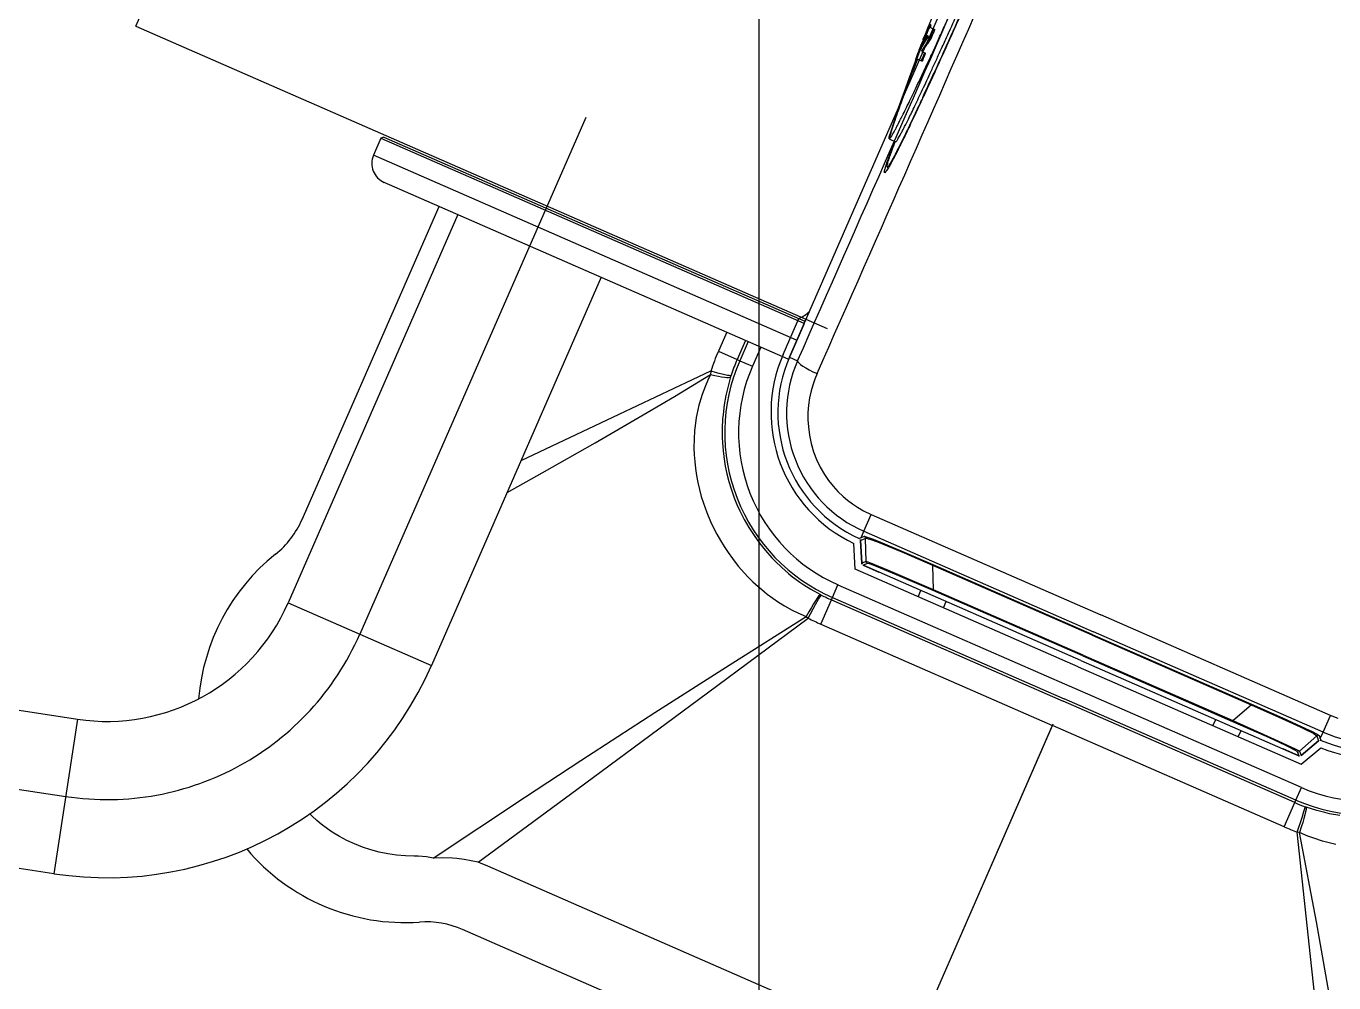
# Model space of a CAD drawing. Header units: millimetres. Extents: x 1145859089 to 1147511753, y -1047484727 to -1047247487.
# Drawn here: x 1146004981.5 to 1146005265.9, y -1047431340.1 to -1047431132 of the extents above; entities that cross this region are included whole.
import ezdxf
from ezdxf.xclip import XClip

# ---------------------------------------------------------------- set-up
doc = ezdxf.new("R2010")
doc.units = ezdxf.units.MM
doc.header["$LTSCALE"] = 100
doc.header["$MEASUREMENT"] = 0
doc.header["$XCLIPFRAME"] = 2
doc.linetypes.add('단지배치도$0$CENTER', pattern=[31, 30, -0.5, 0, -0.5])
doc.layers.get('0').update_dxf_attribs({"linetype": 'CONTINUOUS'})
doc.layers.add('XREF', color=135, linetype='CONTINUOUS')
doc.layers.add('단지배치도$0$W240910', color=135, linetype='CONTINUOUS')

# ---------------------------------------------------------------- blocks, each defined once
blk = doc.blocks.new('단지배치도$0$zw$9902')
at = {"layer": '단지배치도$0$W240910', "ltscale": 5}
blk.add_line((67000.06, -51499.98), (67000.06, -67681.69), dxfattribs=at)
at = {"layer": '단지배치도$0$W240910', "linetype": 'ByBlock', "ltscale": 20}
for p, q in [((66864.54, -59762.76), (66934.67, -59602.42)), ((67020.72, -59802.69), (67086.84, -59651.52)), ((66864.54, -59762.76), (67014.89, -59828.51)), ((67036.9, -59762.83), (67036.2, -59764.57)), ((67036.92, -59764.89), (67036.23, -59764.59)), ((67036.77, -59763.64), (67036.57, -59764.15)), ((67036.57, -59764.15), (67036.66, -59764.19)), ((67036.83, -59763.49), (67036.77, -59763.64)), ((67037.07, -59762.9), (67036.83, -59763.49)), ((67036.9, -59762.83), (67038.32, -59763.45)), ((67037.36, -59762.31), (67037.11, -59762.92)), ((67037.34, -59763.01), (67037.55, -59762.5)), ((67037.81, -59764.72), (67037.6, -59764.63)), ((67041.44, -59763.93), (67041.48, -59763.85)), ((67042.15, -59764.19), (67041.49, -59765.67)), ((67042.83, -59762.67), (67042.15, -59764.19)), ((67035.41, -59766.57), (67034.86, -59767.96)), ((67035.13, -59767.4), (67035.18, -59767.26)), ((67035.2, -59767.49), (67035.36, -59767.56)), ((67035.61, -59766.05), (67035.41, -59766.57)), ((67036.13, -59764.84), (67036.34, -59764.94)), ((67037.02, -59765.78), (67037.23, -59765.87)), ((67040.83, -59767.11), (67040.2, -59768.52)), ((67041.49, -59765.67), (67040.83, -59767.11)), ((67034.36, -59769.86), (67033.77, -59771.39)), ((67034.09, -59770.16), (67034.22, -59770.22)), ((67034.36, -59769.68), (67034.31, -59769.83)), ((67034.31, -59769.83), (67034.32, -59769.8)), ((67035.51, -59770.36), (67034.31, -59769.83)), ((67034.76, -59768.66), (67034.72, -59768.77)), ((67034.85, -59768.45), (67034.76, -59768.66)), ((67034.8, -59768.34), (67034.85, -59768.21)), ((67034.94, -59768.5), (67034.85, -59768.45)), ((67035.04, -59767.66), (67035.05, -59767.63)), ((67035.45, -59768.22), (67036.29, -59768.58)), ((67035.57, -59769.8), (67035.78, -59769.89)), ((67035.59, -59767.89), (67035.8, -59767.98)), ((67039.58, -59769.89), (67038.97, -59771.23)), ((67040.2, -59768.52), (67039.58, -59769.89)), ((67033.07, -59773.23), (67032.4, -59775.03)), ((67033.77, -59771.39), (67033.07, -59773.23)), ((67038.37, -59772.54), (67037.79, -59773.81)), ((67038.97, -59771.23), (67038.37, -59772.54)), ((67032.4, -59775.03), (67031.74, -59776.82)), ((67037.21, -59775.06), (67036.65, -59776.27)), ((67037.79, -59773.81), (67037.21, -59775.06)), ((67031.11, -59778.57), (67030.5, -59780.29)), ((67031.74, -59776.82), (67031.11, -59778.57)), ((67035.57, -59778.61), (67035.04, -59779.74)), ((67036.11, -59777.46), (67035.57, -59778.61)), ((67036.65, -59776.27), (67036.11, -59777.46)), ((67030.5, -59780.29), (67029.9, -59782.05)), ((67034.19, -59781.55), (67033.78, -59782.43)), ((67034.61, -59780.65), (67034.19, -59781.55)), ((67035.04, -59779.74), (67034.61, -59780.65)), ((67029.3, -59783.85), (67028.74, -59785.61)), ((67029.9, -59782.05), (67029.3, -59783.85)), ((67032.98, -59784.11), (67032.59, -59784.93)), ((67033.37, -59783.28), (67032.98, -59784.11)), ((67033.78, -59782.43), (67033.37, -59783.28)), ((66917.84, -59787.13), (66916.24, -59790.79)), ((66918.5, -59786.87), (66917.84, -59787.13)), ((66917.84, -59787.13), (67009.83, -59827.36)), ((66918.5, -59786.87), (67010.03, -59826.9)), ((67028.38, -59787.25), (67029.77, -59787.86)), ((67028.74, -59785.61), (67028.54, -59786.27)), ((67031.48, -59787.22), (67031.2, -59787.79)), ((67031.84, -59786.48), (67031.48, -59787.22)), ((67032.21, -59785.71), (67031.84, -59786.48)), ((67032.59, -59784.93), (67032.21, -59785.71)), ((67029.59, -59787.79), (67029.6, -59787.78)), ((67030.15, -59789.91), (67029.91, -59790.39)), ((67030.4, -59789.41), (67030.15, -59789.91)), ((67030.66, -59788.89), (67030.4, -59789.41)), ((67030.93, -59788.35), (67030.66, -59788.89)), ((67031.2, -59787.79), (67030.93, -59788.35)), ((67008.22, -59831.03), (66916.24, -59790.79)), ((67028.44, -59793.14), (67028.36, -59793.28)), ((67028.52, -59793), (67028.44, -59793.14)), ((67028.61, -59792.85), (67028.52, -59793)), ((67028.7, -59792.69), (67028.61, -59792.85)), ((67028.83, -59792.44), (67028.7, -59792.69)), ((67028.98, -59792.17), (67028.83, -59792.44)), ((67029.13, -59791.89), (67028.98, -59792.17)), ((67029.28, -59791.59), (67029.13, -59791.89)), ((67029.45, -59791.28), (67029.28, -59791.59)), ((67029.67, -59790.84), (67029.45, -59791.28)), ((67029.91, -59790.39), (67029.67, -59790.84)), ((67027.77, -59794.21), (67027.76, -59794.22)), ((67027.76, -59794.22), (67027.76, -59794.22)), ((67027.78, -59794.2), (67027.77, -59794.21)), ((67027.8, -59794.18), (67027.78, -59794.2)), ((67027.81, -59794.16), (67027.8, -59794.18)), ((67027.83, -59794.14), (67027.81, -59794.16)), ((67027.84, -59794.11), (67027.83, -59794.14)), ((67027.86, -59794.09), (67027.84, -59794.11)), ((67027.88, -59794.06), (67027.86, -59794.09)), ((67027.91, -59794.02), (67027.88, -59794.06)), ((67027.93, -59793.99), (67027.91, -59794.02)), ((67027.95, -59793.95), (67027.93, -59793.99)), ((67027.98, -59793.91), (67027.95, -59793.95)), ((67027.96, -59793.4), (67028.22, -59793.51)), ((67028, -59793.87), (67027.98, -59793.91)), ((67028.03, -59793.83), (67028, -59793.87)), ((67028.06, -59793.78), (67028.03, -59793.83)), ((67028.09, -59793.74), (67028.06, -59793.78)), ((67028.12, -59793.69), (67028.09, -59793.74)), ((67028.15, -59793.63), (67028.12, -59793.69)), ((67028.22, -59793.52), (67028.15, -59793.63)), ((67028.29, -59793.4), (67028.22, -59793.52)), ((67028.36, -59793.28), (67028.29, -59793.4)), ((67006.42, -59835.15), (66918.56, -59796.72)), ((66934.59, -59803.73), (66897.66, -59888.17)), ((66900.69, -59870.01), (66930.47, -59801.93)), ((67006.7, -59834.76), (67020.72, -59802.69)), ((66965.74, -59817.36), (66928.81, -59901.79)), ((67005.32, -59834.16), (67008.74, -59826.34)), ((66993.04, -59829.3), (66991.23, -59833.45)), ((67009.84, -59827.59), (67006.7, -59834.76)), ((66997.13, -59831.09), (66995.32, -59835.24)), ((66997.72, -59831.34), (66995.9, -59835.5)), ((67000.46, -59832.54), (66998.64, -59836.7)), ((66991.23, -59833.45), (66995.32, -59835.24)), ((66995.32, -59835.24), (66995.9, -59835.5)), ((66995.9, -59835.5), (66998.64, -59836.7)), ((67006.7, -59834.76), (67008.46, -59835.53)), ((66969.65, -59847.13), (66989.59, -59837.73)), ((66981.68, -59843.25), (66989.53, -59838.52)), ((66989.53, -59838.52), (66988.94, -59839.71)), ((66989.59, -59837.73), (66989.53, -59838.52)), ((66994.01, -59838.66), (66993.9, -59839.02)), ((67012.7, -59838.3), (67012.2, -59839.53)), ((66988.4, -59840.93), (66987.69, -59842.81)), ((66988.94, -59839.71), (66988.4, -59840.93)), ((66993.33, -59841.01), (66992.86, -59843.04)), ((66993.9, -59839.02), (66993.33, -59841.01)), ((67011.77, -59840.78), (67011.41, -59842.05)), ((67012.2, -59839.53), (67011.77, -59840.78)), ((66975.71, -59846.78), (66981.68, -59843.25)), ((66987.69, -59842.81), (66987.1, -59844.75)), ((66992.86, -59843.04), (66992.5, -59845.09)), ((67011.08, -59843.6), (67010.85, -59845.16)), ((67011.41, -59842.05), (67011.08, -59843.6)), ((66948.33, -59857.17), (66969.65, -59847.13)), ((66964.41, -59853.36), (66975.71, -59846.78)), ((66986.54, -59847.18), (66986.42, -59847.83)), ((66986.98, -59845.2), (66986.54, -59847.18)), ((66987.1, -59844.75), (66986.98, -59845.2)), ((66992.24, -59847.16), (66992.16, -59848.17)), ((66992.5, -59845.09), (66992.24, -59847.16)), ((67010.72, -59846.74), (67010.71, -59848.32)), ((67010.85, -59845.16), (67010.72, -59846.74)), ((66986.16, -59849.68), (66986.06, -59850.65)), ((66986.42, -59847.83), (66986.16, -59849.68)), ((66992.16, -59848.17), (66992.06, -59850.23)), ((67010.71, -59848.32), (67010.8, -59849.9)), ((67010.8, -59849.9), (67011.03, -59851.72)), ((66985.94, -59852.53), (66985.92, -59854.44)), ((66986.06, -59850.65), (66985.94, -59852.53)), ((66992.06, -59850.23), (66992.07, -59852.29)), ((66992.07, -59852.29), (66992.12, -59853.32)), ((67011.03, -59851.72), (67011.42, -59853.52)), ((66952.91, -59859.9), (66964.41, -59853.36)), ((66985.92, -59854.44), (66985.97, -59855.94)), ((66992.12, -59853.32), (66992.26, -59855.12)), ((66992.26, -59855.12), (66992.48, -59856.91)), ((67011.42, -59853.52), (67011.94, -59855.28)), ((67011.94, -59855.28), (67012.6, -59857)), ((66985.97, -59855.94), (66986.08, -59857.45)), ((66986.08, -59857.45), (66986.25, -59858.96)), ((66992.48, -59856.91), (66992.74, -59858.41)), ((66992.74, -59858.41), (66993.09, -59860.08)), ((67012.6, -59857), (67013.39, -59858.65)), ((66494.01, -59859.19), (66851.83, -59913.45)), ((66945.27, -59864.17), (66952.91, -59859.9)), ((66986.25, -59858.96), (66986.48, -59860.46)), ((66986.48, -59860.46), (66986.77, -59861.99)), ((66993.09, -59860.08), (66993.51, -59861.74)), ((67013.39, -59858.65), (67014.31, -59860.24)), ((67014.31, -59860.24), (67015.2, -59861.53)), ((66986.77, -59861.99), (66987.12, -59863.51)), ((66987.12, -59863.51), (66987.52, -59865.02)), ((66993.51, -59861.74), (66994, -59863.38)), ((66994, -59863.38), (66994.69, -59865.33)), ((67015.2, -59861.53), (67016.17, -59862.76)), ((67016.17, -59862.76), (67017.22, -59863.93)), ((67017.22, -59863.93), (67018.35, -59865.01)), ((66987.52, -59865.02), (66987.99, -59866.51)), ((66987.99, -59866.51), (66988.7, -59868.5)), ((66994.69, -59865.33), (66995.27, -59866.76)), ((66995.27, -59866.76), (66995.91, -59868.17)), ((67018.35, -59865.01), (67019.34, -59865.86)), ((67019.34, -59865.86), (67020.38, -59866.64)), ((67020.38, -59866.64), (67021.47, -59867.37)), ((66988.7, -59868.5), (66989.52, -59870.45)), ((66995.91, -59868.17), (66996.84, -59870.01)), ((66996.84, -59870.01), (66997.87, -59871.79)), ((67021.47, -59867.37), (67022.82, -59868.15)), ((67022.82, -59868.15), (67024.48, -59868.97)), ((67022.89, -59872.6), (67024.48, -59868.97)), ((67024.48, -59868.96), (67074.42, -59890.8)), ((66989.52, -59870.45), (66990.19, -59871.87)), ((66990.19, -59871.87), (66990.9, -59873.24)), ((66997.87, -59871.79), (66998.99, -59873.53)), ((67022.29, -59873.99), (67022.89, -59872.6)), ((67022.89, -59872.6), (67072.83, -59894.44)), ((66990.9, -59873.24), (66991.66, -59874.6)), ((66991.66, -59874.6), (66992.47, -59875.91)), ((66998.99, -59873.53), (67000.19, -59875.2)), ((67000.19, -59875.2), (67001.48, -59876.8)), ((67021, -59880.86), (67020.71, -59875.26)), ((67022.29, -59873.99), (67021.88, -59874.15)), ((67022.59, -59874.42), (67022.18, -59874.58)), ((67022.18, -59874.57), (67022.44, -59879.54)), ((67022.43, -59879.54), (67022.18, -59874.58)), ((67022.91, -59873.74), (67022.29, -59873.99)), ((67023.21, -59874.17), (67022.59, -59874.42)), ((67022.95, -59873.74), (67022.91, -59873.74)), ((67023.09, -59873.76), (67022.95, -59873.74)), ((67023.46, -59873.87), (67023.09, -59873.76)), ((67023.24, -59874.16), (67023.21, -59874.17)), ((67023.36, -59879.18), (67023.21, -59874.17)), ((67023.34, -59874.16), (67023.24, -59874.16)), ((67023.49, -59874.18), (67023.34, -59874.16)), ((67024.73, -59874.33), (67023.46, -59873.87)), ((67023.92, -59874.29), (67023.49, -59874.18)), ((67024.47, -59874.47), (67023.92, -59874.29)), ((67025.9, -59874.99), (67024.47, -59874.47)), ((67026.07, -59874.85), (67024.73, -59874.33)), ((67027.14, -59875.47), (67025.9, -59874.99)), ((67031.18, -59876.97), (67026.07, -59874.85)), ((67031.18, -59877.14), (67027.14, -59875.47)), ((66992.47, -59875.91), (66993.34, -59877.22)), ((66993.34, -59877.22), (66994.27, -59878.51)), ((66994.27, -59878.51), (66995.57, -59880.15)), ((67001.48, -59876.8), (67002.86, -59878.35)), ((67002.86, -59878.35), (67003.57, -59879.09)), ((67037.95, -59879.89), (67031.18, -59876.97)), ((67037.88, -59880.05), (67031.18, -59877.14)), ((66995.57, -59880.15), (66996.95, -59881.72)), ((67003.57, -59879.09), (67005, -59880.46)), ((67005, -59880.46), (67006.49, -59881.76)), ((67069.49, -59902.06), (67021, -59880.86)), ((67023.36, -59879.18), (67022.43, -59879.54)), ((67023.66, -59879.61), (67022.73, -59879.98)), ((67022.73, -59879.97), (67026.12, -59881.45)), ((67070.09, -59900.69), (67022.73, -59879.98)), ((67023.41, -59879.19), (67023.36, -59879.18)), ((67023.62, -59879.26), (67023.41, -59879.19)), ((67024.37, -59879.54), (67023.62, -59879.26)), ((67023.68, -59879.61), (67023.66, -59879.61)), ((67023.76, -59879.62), (67023.68, -59879.61)), ((67024.29, -59879.77), (67023.76, -59879.62)), ((67025.6, -59880.25), (67024.29, -59879.77)), ((67028.21, -59881.12), (67024.37, -59879.54)), ((67026.48, -59880.6), (67025.6, -59880.25)), ((67029.97, -59882.03), (67026.48, -59880.6)), ((67038.03, -59885.3), (67028.21, -59881.12)), ((67037.95, -59879.89), (67037.88, -59880.05)), ((67072.5, -59895.19), (67037.88, -59880.05)), ((67038.03, -59885.3), (67037.88, -59880.05)), ((67072.57, -59895.03), (67037.95, -59879.89)), ((66996.95, -59881.72), (66997.67, -59882.48)), ((66997.67, -59882.48), (66998.76, -59883.57)), ((66998.76, -59883.57), (66999.9, -59884.61)), ((67006.49, -59881.76), (67007.09, -59882.25)), ((67007.09, -59882.25), (67008.93, -59883.63)), ((67008.93, -59883.63), (67009.79, -59884.22)), ((67009.79, -59884.22), (67011.32, -59885.19)), ((67037.96, -59885.46), (67029.97, -59882.03)), ((66999.9, -59884.61), (67000.68, -59885.28)), ((67000.68, -59885.28), (67001.87, -59886.24)), ((67001.87, -59886.24), (67003.09, -59887.15)), ((67011.32, -59885.19), (67013.41, -59886.37)), ((67013.02, -59887.39), (67013.5, -59886.61)), ((67013.41, -59886.37), (67013.62, -59886.48)), ((67013.5, -59886.61), (67013.59, -59886.5)), ((67013.59, -59886.5), (67013.62, -59886.48)), ((67015.82, -59887.52), (67016.05, -59886.99)), ((67016.05, -59886.99), (67017.25, -59884.24)), ((67016.05, -59886.99), (67066.44, -59909.03)), ((67017.25, -59884.24), (67067.65, -59906.28)), ((67034.68, -59886.84), (67035.28, -59885.46)), ((67038.03, -59885.3), (67037.96, -59885.46)), ((67070.52, -59899.7), (67037.96, -59885.46)), ((67070.6, -59899.54), (67038.03, -59885.3)), ((66897.66, -59888.17), (66928.81, -59901.79)), ((67003.09, -59887.15), (67004.32, -59887.99)), ((67004.32, -59887.99), (67005.59, -59888.78)), ((67005.59, -59888.78), (67007.31, -59889.74)), ((67007.31, -59889.74), (67008.53, -59890.36)), ((67010.76, -59891.48), (67012.36, -59888.54)), ((67012.36, -59888.54), (67013.02, -59887.39)), ((67013.52, -59892.79), (67015.82, -59887.52)), ((67015.82, -59887.52), (67066.21, -59909.56)), ((67040.17, -59889.24), (67040.78, -59887.86)), ((66846.72, -59947.07), (66487.59, -59892.6)), ((66988.88, -59907.74), (67010.76, -59891.48)), ((66993.59, -59901.68), (67010.33, -59891.15)), ((67008.53, -59890.36), (67010.33, -59891.15)), ((67010.33, -59891.15), (67010.76, -59891.48)), ((67124.35, -59912.64), (67074.41, -59890.8)), ((67013.52, -59892.79), (67063.91, -59914.83)), ((67072.5, -59895.19), (67107.11, -59910.34)), ((67072.57, -59895.03), (67107.19, -59910.17)), ((67122.76, -59916.27), (67072.83, -59894.44)), ((67070.09, -59900.69), (67117.45, -59921.4)), ((67070.52, -59899.7), (67103.08, -59913.94)), ((67070.59, -59899.54), (67103.16, -59913.78)), ((66977.41, -59912.03), (66993.59, -59901.68)), ((67069.49, -59902.06), (67117.98, -59923.27)), ((67118.04, -59928.32), (67067.64, -59906.28)), ((66960.44, -59928.79), (66988.88, -59907.74)), ((67116.6, -59931.6), (67066.21, -59909.56)), ((67116.84, -59931.07), (67066.44, -59909.03)), ((66961.32, -59922.48), (66977.41, -59912.03)), ((67103.16, -59913.78), (67107.11, -59910.34)), ((67107.19, -59910.17), (67107.11, -59910.34)), ((67107.11, -59910.34), (67113.8, -59913.28)), ((67107.19, -59910.17), (67113.92, -59913.16)), ((67122.76, -59916.27), (67124.35, -59912.64)), ((67126.07, -59913.32), (67124.35, -59912.64)), ((66851.82, -59913.45), (66846.72, -59947.07)), ((67032.95, -59985.61), (67063.91, -59914.83)), ((67032.95, -59985.61), (67063.91, -59914.83)), ((67032.95, -59985.61), (67063.91, -59914.83)), ((67032.95, -59985.61), (67063.91, -59914.83)), ((67033.12, -59985.22), (67064.08, -59914.44)), ((67033.12, -59985.22), (67064.08, -59914.44)), ((67033.12, -59985.22), (67064.08, -59914.44)), ((67033.12, -59985.22), (67064.08, -59914.44)), ((67114.3, -59936.87), (67063.91, -59914.83)), ((67098.81, -59914.89), (67099.41, -59913.51)), ((67103.16, -59913.78), (67103.08, -59913.94)), ((67103.08, -59913.94), (67111.03, -59917.48)), ((67103.16, -59913.78), (67112.9, -59918.16)), ((67113.8, -59913.28), (67117.77, -59915.11)), ((67113.92, -59913.16), (67118.94, -59915.47)), ((67117.77, -59915.11), (67118.96, -59915.69)), ((67118.94, -59915.47), (67120.24, -59916.1)), ((67104.31, -59917.29), (67104.91, -59915.91)), ((67111.03, -59917.48), (67114.45, -59919.07)), ((67112.9, -59918.16), (67116.66, -59919.91)), ((67117.61, -59920.4), (67121.39, -59917.11)), ((67121.79, -59918.14), (67117.97, -59921.33)), ((67117.97, -59921.33), (67121.79, -59918.15)), ((67118.96, -59915.69), (67120.32, -59916.39)), ((67120.24, -59916.1), (67121.44, -59916.72)), ((67120.32, -59916.39), (67120.82, -59916.68)), ((67120.82, -59916.68), (67121.19, -59916.92)), ((67121.19, -59916.92), (67121.31, -59917.01)), ((67121.31, -59917.01), (67121.38, -59917.09)), ((67121.38, -59917.09), (67121.39, -59917.11)), ((67121.39, -59917.11), (67121.63, -59917.74)), ((67121.44, -59916.72), (67121.77, -59916.92)), ((67121.63, -59917.74), (67121.79, -59918.15)), ((67121.77, -59916.92), (67121.89, -59917.01)), ((67121.89, -59917.01), (67121.91, -59917.04)), ((67121.91, -59917.04), (67122.15, -59917.66)), ((67122.15, -59917.66), (67122.76, -59916.27)), ((67122.15, -59917.66), (67122.31, -59918.07)), ((67117.45, -59921.4), (67114.07, -59919.92)), ((67114.45, -59919.07), (67115.3, -59919.48)), ((67115.3, -59919.48), (67116.54, -59920.12)), ((67116.54, -59920.12), (67117.02, -59920.41)), ((67116.66, -59919.91), (67117.38, -59920.27)), ((67117.02, -59920.41), (67117.08, -59920.46)), ((67117.08, -59920.46), (67117.09, -59920.48)), ((67117.09, -59920.48), (67117.45, -59921.4)), ((67117.38, -59920.27), (67117.57, -59920.37)), ((67117.57, -59920.37), (67117.61, -59920.4)), ((67117.61, -59920.4), (67117.97, -59921.33)), ((67117.98, -59923.27), (67122.29, -59919.68)), ((66949.28, -59930.37), (66961.32, -59922.48)), ((66938.96, -59944.59), (66960.44, -59928.79)), ((67116.84, -59931.07), (67118.04, -59928.32)), ((66929.22, -59943.66), (66949.28, -59930.37)), ((67114.3, -59936.87), (67116.6, -59931.6)), ((67116.6, -59931.6), (67116.84, -59931.07)), ((67118.84, -59932.69), (67118.86, -59932.55)), ((67119.08, -59932.59), (67118.86, -59932.51)), ((67118.86, -59932.55), (67118.86, -59932.51)), ((66902.9, -59934.58), (66902.36, -59934.06)), ((66903.92, -59935.5), (66902.9, -59934.58)), ((67117.13, -59938), (67118.21, -59934.83)), ((67118.21, -59934.83), (67118.6, -59933.57)), ((67118.6, -59933.57), (67118.84, -59932.69)), ((67121.37, -59933.32), (67119.08, -59932.59)), ((67123.12, -59933.79), (67121.37, -59933.32)), ((67124.13, -59934.02), (67123.12, -59933.79)), ((67126.4, -59934.43), (67124.13, -59934.02)), ((66904.87, -59936.29), (66903.92, -59935.5)), ((66906.25, -59937.32), (66904.87, -59936.29)), ((66907.24, -59938), (66906.25, -59937.32)), ((66908.81, -59938.96), (66907.24, -59938)), ((67120.04, -59965.11), (67117.13, -59938)), ((67117.66, -59938.09), (67117.13, -59938)), ((67121.3, -59957.54), (67117.66, -59938.09)), ((67119.47, -59938.88), (67117.66, -59938.09)), ((66910.44, -59939.83), (66908.81, -59938.96)), ((66912.12, -59940.6), (66910.44, -59939.83)), ((66913.86, -59941.29), (66912.12, -59940.6)), ((67120.75, -59939.36), (67119.47, -59938.88)), ((67122.63, -59939.97), (67120.75, -59939.36)), ((67124.06, -59940.36), (67122.63, -59939.97)), ((67125.52, -59940.69), (67124.06, -59940.36)), ((66915.64, -59941.87), (66913.86, -59941.29)), ((66917.45, -59942.35), (66915.64, -59941.87)), ((66919.33, -59942.74), (66917.45, -59942.35)), ((66921.24, -59943.02), (66919.33, -59942.74)), ((66923.15, -59943.19), (66921.24, -59943.02)), ((66925.09, -59943.26), (66923.15, -59943.19)), ((66925.96, -59943.28), (66925.09, -59943.26)), ((66927.74, -59943.42), (66925.96, -59943.28)), ((66929.22, -59943.66), (66927.74, -59943.42)), ((66931.32, -59943.61), (66929.22, -59943.66)), ((66933.37, -59943.69), (66931.32, -59943.61)), ((66934.34, -59943.77), (66933.37, -59943.69)), ((66935.92, -59943.97), (66934.34, -59943.77)), ((66937.46, -59944.24), (66935.92, -59943.97)), ((66938.96, -59944.59), (66937.46, -59944.24)), ((67032.95, -59985.61), (66941.1, -59945.44)), ((67124.68, -59976.45), (67121.3, -59957.54)), ((67027.01, -59999.18), (66935.61, -59959.2)), ((67123.89, -60000.28), (67120.04, -59965.11))]:
    blk.add_line(p, q, dxfattribs=at)
at = {"layer": '단지배치도$0$W240910', "linetype": '단지배치도$0$CENTER'}
for p, q in [((66962.38, -59782.63), (66913.23, -59894.98)), ((66490.81, -59875.9), (66849.29, -59930.26))]:
    blk.add_line(p, q, dxfattribs=at)
at = {"layer": '단지배치도$0$W240910'}
blk.add_arc((56404.25, -57219.78, 0), 12756.72, 322.50733, 9.110085, dxfattribs=at)
at = {"layer": '단지배치도$0$W240910', "linetype": 'ByBlock', "ltscale": 20}
for centre, radius, start, end in [((41187.25, -48432.86), 28226.86, 336.173704, 336.57967), ((40755.52, -48244.03), 28703.08, 336.175398, 336.577983), ((65813.39, -59209.71), 1347.32, 335.71406, 335.9265), ((67571.19, -59980.36), 576.4, 158.03459, 158.23805), ((67071.3, -59782.28), 39.16, 156.3625, 158.5529), ((67114.3, -59795.68), 84.07, 160.3419, 160.5072), ((67071.47, -59780.29), 38.58, 157.5727, 158.3306), ((67056.92, -59777.07), 23.85, 162.2545, 163.1674), ((67058.32, -59777.51), 25.33, 161.9594, 162.2603), ((66134.62, -59359.25), 993.71, 335.06192, 335.4082), ((66920.36, -59792.6), 4.5, 156.3767, 246.3767), ((67004.46, -59817.41), 9.9, 295.6162, 311.7406), ((67035.15, -59852.67), 47.94, 156.3736, 161.8538), ((67031.72, -59851.16), 39.1, 156.3767, 246.3767), ((67030.16, -59850.48), 38.03, 156.3767, 161.8984), ((67034.18, -59846.78), 31.5, 156.3767, 244.6776), ((67034.18, -59846.78), 30, 156.3767, 245.7938), ((67034.15, -59846.87), 28.09, 156.1966, 246.3648), ((67031.72, -59851.16), 36.1, 156.3767, 246.3767), ((66882.41, -59862.01), 19.96, 308.718, 336.377), ((67021.68, -59874.6), 0.5, 2.9681, 65.7749), ((66923.04, -59912.69), 45, 128.7182, 175.3515), ((67022.93, -59879.52), 0.499, 182.8641, 246.4632), ((67022.94, -59879.51), 0.5, 182.9417, 246.3767), ((67031.24, -59852.27), 38.47, 242.7459, 246.3767), ((66858.26, -59870.94), 43, 261.3767, 336.3767), ((67032.94, -59848.39), 48.46, 242.7684, 246.3765), ((66858.26, -59870.94), 77, 261.3767, 336.3767), ((67134.05, -59890.46), 31.5, 248.0758, 336.3767), ((67134.05, -59890.46), 30, 246.9596, 336.3767), ((67134.01, -59890.54), 28.09, 246.3886, 336.5567), ((67132.5, -59895.24), 36.1, 246.3767, 336.3767), ((67132.5, -59895.24), 39.1, 246.3767, 336.3767), ((67122.11, -59918.53), 0.5, 66.9785, 129.7853), ((67117.65, -59920.94), 0.5, 246.3767, 309.8116), ((67117.65, -59920.95), 0.499, 246.2902, 309.8893), ((67132.02, -59896.35), 38.47, 246.3767, 250.0075), ((67133.72, -59892.47), 48.46, 246.3769, 249.985), ((66923.04, -59912.69), 45, 220.132, 274.0352), ((66927.44, -59976.67), 34.09, 66.3766, 70.2517), ((66927.61, -59977.49), 19.96, 66.3764, 94.0354)]:
    blk.add_arc(centre, radius, start, end, dxfattribs=at)
at = {"layer": '단지배치도$0$W240910', "linetype": '단지배치도$0$CENTER'}
blk.add_arc((66858.26, -59870.94), 60, 261.3767, 336.3767, dxfattribs=at)
at = {"layer": '단지배치도$0$W240910', "linetype": 'ByBlock', "ltscale": 20, "extrusion": (0, 0, -1)}
for centre, major_axis, ratio, start_param, end_param in [((67489.42, -59940.66), (-452.69, -177.19), 1, 0.708795, 0.862005), ((67121.71, -59917.5), (0.466, 0.182), 0.999562, 4.39077, 5.497568), ((67117.29, -59920.02), (0.466, 0.182), 0.999562, 1.249177, 2.355975), ((67115.7, -59941.99), (-3.35, -9.42), 0.060176, 3.194048, 4.26529)]:
    blk.add_ellipse(centre, major_axis=major_axis, ratio=ratio, start_param=start_param, end_param=end_param, dxfattribs=at)
at = {"layer": '단지배치도$0$W240910', "linetype": 'ByBlock', "ltscale": 20}
for centre, major_axis, ratio, start_param, end_param in [((67013.04, -59837.53), (-4.57, 2.02), 0.168068, 0.021249, 1.571427), ((66984.39, -59835.97), (-9.54, 3), 0.1077, 2.174088, 3.088926), ((66984.53, -59835.52), (-9.5, 3.11), 0.063046, 2.152691, 3.089128), ((67022.71, -59874.2), (-0.182, 0.466), 0.999562, 4.39077, 5.497568), ((67023.86, -59879.16), (-0.182, 0.466), 0.999562, 1.249177, 2.355975), ((67008.81, -59895.23), (-4.64, -8.86), 0.060176, 3.194048, 4.26529)]:
    blk.add_ellipse(centre, major_axis=major_axis, ratio=ratio, start_param=start_param, end_param=end_param, dxfattribs=at)
for points, knots in [([(67068.3, -59701.9), (67068.27, -59702), (67068.2, -59702.25), (67068.06, -59702.67), (67067.89, -59703.17), (67067.69, -59703.75), (67067.45, -59704.42), (67067.16, -59705.21), (67066.82, -59706.13), (67066.41, -59707.21), (67065.93, -59708.45), (67065.38, -59709.86), (67064.74, -59711.48), (67064, -59713.32), (67063.16, -59715.4), (67062.2, -59717.76), (67061.1, -59720.42), (67059.85, -59723.43), (67058.43, -59726.82), (67056.81, -59730.64), (67054.98, -59734.94), (67052.89, -59739.8), (67050.55, -59745.21), (67048.07, -59750.86), (67045.68, -59756.28), (67043.52, -59761.15), (67041.6, -59765.43), (67039.88, -59769.22), (67038.35, -59772.58), (67036.99, -59775.55), (67035.78, -59778.17), (67034.69, -59780.49), (67033.73, -59782.53), (67032.88, -59784.33), (67032.12, -59785.9), (67031.46, -59787.28), (67030.87, -59788.47), (67030.35, -59789.51), (67029.91, -59790.4), (67029.52, -59791.15), (67029.19, -59791.78), (67028.9, -59792.32), (67028.64, -59792.79), (67028.43, -59793.19), (67028.29, -59793.42), (67028.23, -59793.52)], [0, 0, 0, 0, 0.313904, 0.785938, 1.309904, 1.908722, 2.610799, 3.446041, 4.432154, 5.579577, 6.898803, 8.409937, 10.137933, 12.10808, 14.347045, 16.883775, 19.753734, 22.995188, 26.650958, 30.776923, 35.433042, 40.668896, 46.665278, 53.123251, 59.172395, 64.435061, 69.106362, 73.246956, 76.916151, 80.169465, 83.05019, 85.596842, 87.844859, 89.823381, 91.559072, 93.077294, 94.402921, 95.55651, 96.548523, 97.389382, 98.09617, 98.698881, 99.226154, 99.701164, 100.041093, 100.041093, 100.041093, 100.041093]), ([(67059.83, -59723.31), (67058.88, -59725.59), (67056.7, -59730.76), (67053.16, -59739.04), (67049.21, -59748.13), (67045.22, -59757.2), (67041.55, -59765.42), (67039.22, -59770.53), (67038.19, -59772.79)], [0, 0, 0, 0, 7.412838, 16.836515, 26.99373, 37.150656, 46.573573, 54.002163, 54.002163, 54.002163, 54.002163]), ([(67035.49, -59773.46), (67035.79, -59772.82), (67036.45, -59771.4), (67037.51, -59769.13), (67038.68, -59766.58), (67039.93, -59763.83), (67041.27, -59760.86), (67042.71, -59757.66), (67044.23, -59754.25), (67045.77, -59750.77), (67046.79, -59748.44), (67047.29, -59747.29)], [0, 0, 0, 0, 2.111795, 4.709599, 7.510723, 10.528744, 13.767017, 17.276494, 21.071442, 24.958315, 28.701306, 28.701306, 28.701306, 28.701306]), ([(67035.95, -59765.21), (67035.96, -59765.18), (67035.99, -59765.11), (67036.03, -59765.01), (67036.08, -59764.88), (67036.14, -59764.73), (67036.18, -59764.63), (67036.2, -59764.57)], [0, 0, 0, 0, 0.0958657, 0.2122719, 0.3511832, 0.5159947, 0.6848191, 0.6848191, 0.6848191, 0.6848191]), ([(67036.23, -59764.59), (67036.26, -59764.6), (67036.15, -59764.72), (67036.15, -59764.79), (67036.13, -59764.84)], [0, 0, 0, 0, 0.1061104, 0.2766588, 0.2766588, 0.2766588, 0.2766588]), ([(67036.57, -59764.15), (67036.6, -59764.16), (67036.51, -59764.25), (67036.49, -59764.35), (67036.42, -59764.46), (67036.4, -59764.66), (67036.34, -59764.63)], [0, 0, 0, 0, 0.1006087, 0.2115507, 0.3346036, 0.5347531, 0.5347531, 0.5347531, 0.5347531]), ([(67036.34, -59764.94), (67036.35, -59764.9), (67036.39, -59764.82), (67036.42, -59764.73), (67036.44, -59764.68)], [0, 0, 0, 0, 0.1029382, 0.2766589, 0.2766589, 0.2766589, 0.2766589]), ([(67036.46, -59764.69), (67036.52, -59764.55), (67036.63, -59764.28), (67036.8, -59763.86), (67036.91, -59763.58), (67036.97, -59763.44)], [0, 0, 0, 0, 0.44224, 0.89104, 1.346421, 1.346421, 1.346421, 1.346421]), ([(67036.57, -59774.57), (67036.57, -59774.56), (67036.91, -59773.84), (67037.6, -59772.34), (67038.67, -59770.02), (67039.82, -59767.51), (67040.75, -59765.46), (67041.3, -59764.25), (67041.44, -59763.93)], [0, 0, 0, 0, 0.027123, 2.395799, 4.949845, 7.70089, 10.662526, 11.69911, 11.69911, 11.69911, 11.69911]), ([(67036.97, -59763.44), (67036.93, -59763.42), (67037.04, -59763.32), (67037.06, -59763.2), (67037.13, -59763.11), (67037.16, -59762.94), (67037.2, -59762.96)], [0, 0, 0, 0, 0.1270704, 0.2394803, 0.4021652, 0.5373283, 0.5373283, 0.5373283, 0.5373283]), ([(67037.6, -59764.63), (67037.57, -59764.69), (67037.52, -59764.81), (67037.45, -59764.99), (67037.37, -59765.14), (67037.31, -59765.28), (67037.25, -59765.39), (67037.19, -59765.51), (67037.11, -59765.64), (67037.05, -59765.73), (67037.02, -59765.78)], [0, 0, 0, 0, 0.200191, 0.400364, 0.572209, 0.718497, 0.844669, 0.952611, 1.121105, 1.290929, 1.290929, 1.290929, 1.290929]), ([(67037.23, -59765.87), (67037.25, -59765.84), (67037.29, -59765.78), (67037.35, -59765.68), (67037.41, -59765.57), (67037.47, -59765.46), (67037.53, -59765.34), (67037.6, -59765.2), (67037.66, -59765.07), (67037.71, -59764.94), (67037.76, -59764.83), (67037.79, -59764.76), (67037.81, -59764.72)], [0, 0, 0, 0, 0.10518, 0.220346, 0.343282, 0.479812, 0.600679, 0.751551, 0.93745, 1.045088, 1.162999, 1.290957, 1.290957, 1.290957, 1.290957]), ([(67038.11, -59763.35), (67038.05, -59763.5), (67037.93, -59763.78), (67037.76, -59764.21), (67037.65, -59764.49), (67037.6, -59764.63)], [0, 0, 0, 0, 0.463664, 0.920794, 1.371404, 1.371404, 1.371404, 1.371404]), ([(67037.81, -59764.72), (67037.86, -59764.58), (67037.98, -59764.3), (67038.15, -59763.87), (67038.26, -59763.59), (67038.32, -59763.45)], [0, 0, 0, 0, 0.453889, 0.911024, 1.371404, 1.371404, 1.371404, 1.371404]), ([(67035.2, -59767.49), (67035.25, -59767.51), (67035.12, -59767.65), (67035.1, -59767.79), (67035.03, -59767.96), (67034.97, -59768.13), (67034.91, -59768.29), (67034.87, -59768.4), (67034.85, -59768.45)], [0, 0, 0, 0, 0.150302, 0.323763, 0.50587, 0.683883, 0.857863, 1.029958, 1.029958, 1.029958, 1.029958]), ([(67034.86, -59768.7), (67034.91, -59768.59), (67035, -59768.36), (67035.13, -59768.04), (67035.26, -59767.76), (67035.38, -59767.52), (67035.45, -59767.39), (67035.49, -59767.33)], [0, 0, 0, 0, 0.367445, 0.729231, 1.044799, 1.30146, 1.512591, 1.512591, 1.512591, 1.512591]), ([(67035.18, -59767.26), (67035.19, -59767.24), (67035.22, -59767.16), (67035.27, -59767.03), (67035.33, -59766.87), (67035.38, -59766.72), (67035.41, -59766.62), (67035.43, -59766.58)], [0, 0, 0, 0, 0.0686815, 0.2596175, 0.4294879, 0.5815495, 0.7314282, 0.7314282, 0.7314282, 0.7314282]), ([(67035.42, -59766.85), (67035.41, -59766.87), (67035.39, -59766.92), (67035.37, -59767), (67035.33, -59767.1), (67035.29, -59767.22), (67035.25, -59767.34), (67035.22, -59767.44), (67035.2, -59767.49)], [0, 0, 0, 0, 0.0415059, 0.1580545, 0.2637669, 0.3596446, 0.5249529, 0.6694168, 0.6694168, 0.6694168, 0.6694168]), ([(67036.13, -59764.84), (67036.12, -59764.88), (67036.09, -59764.96), (67036.05, -59765.08), (67036, -59765.21), (67035.94, -59765.36), (67035.88, -59765.53), (67035.82, -59765.71), (67035.74, -59765.91), (67035.67, -59766.12), (67035.6, -59766.31), (67035.55, -59766.48), (67035.49, -59766.63), (67035.45, -59766.75), (67035.43, -59766.83), (67035.42, -59766.85)], [0, 0, 0, 0, 0.120015, 0.246004, 0.388164, 0.546429, 0.722566, 0.917695, 1.133518, 1.35961, 1.563339, 1.742379, 1.901836, 2.044735, 2.132037, 2.132037, 2.132037, 2.132037]), ([(67035.49, -59767.33), (67035.61, -59767.11), (67035.88, -59766.65), (67036.3, -59765.94), (67036.61, -59765.45), (67036.78, -59765.2)], [0, 0, 0, 0, 0.7577, 1.586758, 2.490156, 2.490156, 2.490156, 2.490156]), ([(67035.51, -59767.28), (67035.57, -59767.1), (67035.74, -59766.62), (67036.01, -59765.83), (67036.23, -59765.24), (67036.34, -59764.94)], [0, 0, 0, 0, 0.588035, 1.521854, 2.487868, 2.487868, 2.487868, 2.487868]), ([(67037.02, -59765.78), (67036.85, -59766.01), (67036.51, -59766.49), (67036.04, -59767.19), (67035.73, -59767.66), (67035.59, -59767.89)], [0, 0, 0, 0, 0.874218, 1.738909, 2.547842, 2.547842, 2.547842, 2.547842]), ([(67035.8, -59765.57), (67035.77, -59765.56), (67035.87, -59765.46), (67035.89, -59765.35), (67035.93, -59765.26), (67035.95, -59765.21)], [0, 0, 0, 0, 0.1281578, 0.2266955, 0.3920366, 0.3920366, 0.3920366, 0.3920366]), ([(67035.8, -59767.98), (67035.95, -59767.75), (67036.25, -59767.28), (67036.72, -59766.57), (67037.06, -59766.11), (67037.23, -59765.87)], [0, 0, 0, 0, 0.822861, 1.671834, 2.547837, 2.547837, 2.547837, 2.547837]), ([(67036.78, -59765.2), (67036.8, -59765.17), (67036.83, -59765.11), (67036.85, -59765.01), (67036.96, -59764.9), (67036.92, -59764.89)], [0, 0, 0, 0, 0.0928959, 0.2012096, 0.3398219, 0.3398219, 0.3398219, 0.3398219]), ([(67028.38, -59787.25), (67028.73, -59786.07), (67029.57, -59783.46), (67031.59, -59777.68), (67033.33, -59773.1), (67034.57, -59769.95)], [0, 0, 0, 0, 3.696381, 8.220258, 18.378708, 18.378708, 18.378708, 18.378708]), ([(67034.86, -59767.96), (67034.78, -59768.16), (67034.59, -59768.64), (67034.39, -59769.21), (67034.27, -59769.58), (67034.24, -59769.67)], [0, 0, 0, 0, 0.653374, 1.545792, 1.819834, 1.819834, 1.819834, 1.819834]), ([(67034.72, -59768.77), (67034.7, -59768.82), (67034.62, -59769.02), (67034.5, -59769.33), (67034.4, -59769.58), (67034.36, -59769.68)], [0, 0, 0, 0, 0.1669202, 0.6601152, 0.9827316, 0.9827316, 0.9827316, 0.9827316]), ([(67034.38, -59769.6), (67034.4, -59769.55), (67034.42, -59769.47), (67034.46, -59769.36), (67034.49, -59769.26), (67034.53, -59769.15), (67034.57, -59769.04), (67034.61, -59768.91), (67034.66, -59768.77), (67034.71, -59768.62), (67034.76, -59768.47), (67034.79, -59768.38), (67034.8, -59768.34)], [0, 0, 0, 0, 0.161109, 0.253768, 0.355539, 0.467294, 0.589958, 0.72448, 0.871812, 1.032962, 1.20885, 1.334548, 1.334548, 1.334548, 1.334548]), ([(67034.4, -59769.87), (67034.42, -59769.82), (67034.46, -59769.73), (67034.51, -59769.61), (67034.55, -59769.5), (67034.59, -59769.39), (67034.64, -59769.27), (67034.69, -59769.14), (67034.74, -59769.02), (67034.78, -59768.9), (67034.82, -59768.8), (67034.85, -59768.73), (67034.86, -59768.7)], [0, 0, 0, 0, 0.183418, 0.285789, 0.39617, 0.515547, 0.644722, 0.784431, 0.924125, 1.048499, 1.158505, 1.259593, 1.259593, 1.259593, 1.259593]), ([(67034.85, -59768.21), (67034.86, -59768.17), (67034.9, -59768.05), (67034.97, -59767.87), (67035.02, -59767.73), (67035.04, -59767.66)], [0, 0, 0, 0, 0.1403082, 0.366708, 0.5847906, 0.5847906, 0.5847906, 0.5847906]), ([(67035.57, -59769.8), (67035.61, -59769.81), (67035.51, -59769.92), (67035.48, -59770.03), (67035.41, -59770.13), (67035.35, -59770.29), (67035.3, -59770.27)], [0, 0, 0, 0, 0.1226511, 0.2307745, 0.3887846, 0.5471313, 0.5471313, 0.5471313, 0.5471313]), ([(67035.59, -59767.89), (67035.57, -59767.92), (67035.53, -59768), (67035.51, -59768.09), (67035.41, -59768.2), (67035.45, -59768.22)], [0, 0, 0, 0, 0.1240984, 0.2289772, 0.3578637, 0.3578637, 0.3578637, 0.3578637]), ([(67035.51, -59770.36), (67035.55, -59770.38), (67035.61, -59770.27), (67035.66, -59770.18), (67035.7, -59770.08), (67035.74, -59769.98), (67035.77, -59769.92), (67035.78, -59769.89)], [0, 0, 0, 0, 0.1215551, 0.2359065, 0.3470061, 0.4495842, 0.5484017, 0.5484017, 0.5484017, 0.5484017]), ([(67036.08, -59768.49), (67036.06, -59768.52), (67036.03, -59768.6), (67035.99, -59768.72), (67035.94, -59768.84), (67035.89, -59768.97), (67035.84, -59769.09), (67035.8, -59769.21), (67035.76, -59769.3), (67035.72, -59769.41), (67035.68, -59769.53), (67035.62, -59769.66), (67035.59, -59769.75), (67035.57, -59769.8)], [0, 0, 0, 0, 0.108553, 0.250958, 0.368671, 0.508049, 0.672143, 0.764307, 0.86406, 0.961506, 1.123082, 1.251957, 1.402283, 1.402283, 1.402283, 1.402283]), ([(67035.66, -59768.31), (67035.67, -59768.27), (67035.7, -59768.2), (67035.75, -59768.09), (67035.78, -59768.01), (67035.8, -59767.98)], [0, 0, 0, 0, 0.1175553, 0.2332589, 0.3578632, 0.3578632, 0.3578632, 0.3578632]), ([(67035.78, -59769.89), (67035.84, -59769.75), (67035.95, -59769.46), (67036.12, -59769.02), (67036.23, -59768.73), (67036.29, -59768.58)], [0, 0, 0, 0, 0.462578, 0.930007, 1.402287, 1.402287, 1.402287, 1.402287]), ([(67028.38, -59787.25), (67028.42, -59787.27), (67028.49, -59787.19), (67028.58, -59787.11), (67028.68, -59786.97), (67028.8, -59786.8), (67028.94, -59786.57), (67029.12, -59786.28), (67029.33, -59785.91), (67029.59, -59785.44), (67029.92, -59784.85), (67030.3, -59784.11), (67030.77, -59783.2), (67031.33, -59782.1), (67031.99, -59780.77), (67032.73, -59779.25), (67033.55, -59777.55), (67034.44, -59775.69), (67035.09, -59774.31), (67035.45, -59773.55), (67035.49, -59773.46)], [0, 0, 0, 0, 0.119668, 0.23634, 0.396307, 0.604907, 0.869553, 1.203409, 1.623361, 2.152528, 2.817912, 3.645571, 4.656817, 5.888304, 7.367869, 9.082794, 10.978252, 13.032661, 15.261197, 15.557989, 15.557989, 15.557989, 15.557989]), ([(67029.79, -59787.83), (67029.8, -59787.84), (67029.88, -59787.85), (67029.96, -59787.71), (67030.11, -59787.54), (67030.28, -59787.25), (67030.51, -59786.88), (67030.79, -59786.39), (67031.13, -59785.77), (67031.53, -59784.99), (67032.02, -59784.03), (67032.6, -59782.87), (67033.27, -59781.52), (67034.01, -59779.99), (67034.81, -59778.31), (67035.67, -59776.49), (67036.26, -59775.22), (67036.57, -59774.57)], [0, 0, 0, 0, 0.056572, 0.198676, 0.428438, 0.754553, 1.189399, 1.747264, 2.448512, 3.315932, 4.382281, 5.677849, 7.195373, 8.904606, 10.769133, 12.789286, 14.953639, 14.953639, 14.953639, 14.953639]), ([(67035.68, -59778.24), (67035.33, -59778.98), (67034.53, -59780.69), (67033.32, -59783.26), (67032.36, -59785.25), (67031.87, -59786.27), (67031.79, -59786.44)], [0, 0, 0, 0, 2.446365, 5.659743, 8.522791, 9.077411, 9.077411, 9.077411, 9.077411]), ([(67031.79, -59786.44), (67031.5, -59787.02), (67030.91, -59788.22), (67030.17, -59789.69), (67029.6, -59790.8), (67029.23, -59791.49), (67028.9, -59792.07), (67028.63, -59792.55), (67028.39, -59792.93), (67028.23, -59793.17), (67028.12, -59793.3), (67028.05, -59793.36), (67028, -59793.4), (67027.97, -59793.4), (67027.96, -59793.4)], [0, 0, 0, 0, 1.934359, 4.025605, 4.914745, 5.695686, 6.365576, 6.921655, 7.361349, 7.682563, 7.798534, 7.885155, 7.944096, 7.981948, 7.981948, 7.981948, 7.981948]), ([(67028.54, -59786.27), (67028.53, -59786.31), (67028.49, -59786.45), (67028.43, -59786.64), (67028.39, -59786.85), (67028.36, -59787.01), (67028.34, -59787.13), (67028.34, -59787.23), (67028.38, -59787.25)], [0, 0, 0, 0, 0.146887, 0.410603, 0.618281, 0.777361, 0.893175, 1.011439, 1.011439, 1.011439, 1.011439]), ([(67027.39, -59794.62), (67027.36, -59794.61), (67027.35, -59794.53), (67027.35, -59794.41), (67027.38, -59794.24), (67027.43, -59794.01), (67027.51, -59793.7), (67027.61, -59793.34), (67027.74, -59792.93), (67027.89, -59792.47), (67028.06, -59791.97), (67028.26, -59791.39), (67028.5, -59790.72), (67028.79, -59789.93), (67029.13, -59789), (67029.41, -59788.27), (67029.57, -59787.85), (67029.59, -59787.79)], [0, 0, 0, 0, 0.100326, 0.206262, 0.369242, 0.606878, 0.927265, 1.312136, 1.7426, 2.215469, 2.740711, 3.341417, 4.046003, 4.884087, 5.872806, 7.022504, 7.218325, 7.218325, 7.218325, 7.218325]), ([(67027.96, -59793.4), (67027.95, -59793.39), (67027.92, -59793.36), (67027.92, -59793.3), (67027.92, -59793.22), (67027.94, -59793.04), (67028.01, -59792.76), (67028.12, -59792.33), (67028.29, -59791.8), (67028.5, -59791.17), (67028.75, -59790.43), (67029.16, -59789.31), (67029.48, -59788.43), (67029.71, -59787.83)], [0, 0, 0, 0, 0.037862, 0.096823, 0.183473, 0.299482, 0.620801, 1.060633, 1.616879, 2.286963, 3.068116, 3.957485, 5.869182, 5.869182, 5.869182, 5.869182]), ([(67027.86, -59794.12), (67027.85, -59794.14), (67027.78, -59794.24), (67027.69, -59794.37), (67027.58, -59794.51), (67027.5, -59794.59), (67027.42, -59794.64), (67027.39, -59794.62)], [0, 0, 0, 0, 0.0987002, 0.337833, 0.5021586, 0.6086807, 0.7083012, 0.7083012, 0.7083012, 0.7083012]), ([(67028.23, -59793.52), (67028.22, -59793.55), (67028.14, -59793.68), (67028.02, -59793.88), (67027.91, -59794.05), (67027.86, -59794.12)], [0, 0, 0, 0, 0.0926641, 0.4790344, 0.7019852, 0.7019852, 0.7019852, 0.7019852])]:
    blk.add_open_spline(points, degree=3, knots=knots, dxfattribs=at)
blk = doc.blocks.new('단지배치도')
blk.add_blockref('단지배치도$0$zw$9902', (141034.19, 142437.16))

msp = doc.modelspace()

# ---------------------------------------------------------------- block references
at = {"layer": 'XREF'}
ref = msp.add_blockref('단지배치도', (1145797106.633357, -1047513806.462535), dxfattribs=at)
XClip(ref).set_block_clipping_path([(72982.4064819524, 34919.7593965298), (360382.4067475507, 255319.7593436697)])

doc.saveas('drawing.dxf')
